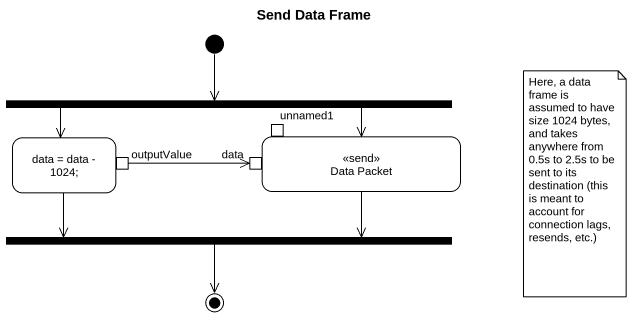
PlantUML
@startuml
title Send Data Frame
hide empty description
state fork1 <<fork>>
state "data = data - 1024;" as data_data_1024 {
  state outputValue <<outputPin>>
}
state "Data Packet" as Data_Packet <<send>> {
  state unnamed1 <<inputPin>>
  state data <<inputPin>>
}
state fork2 <<join>>
[*] --> fork1
fork1 -left-> data_data_1024
fork1 -right-> Data_Packet
data_data_1024 -right-> fork2
Data_Packet -left-> fork2
outputValue -right-> data
fork2 --> [*]
note as N1
  Here, a data frame is assumed to have size 1024 bytes, and takes anywhere from 0.5s to 2.5s to be sent to its destination (this is meant to account for connection lags, resends, etc.)
end note
@enduml
